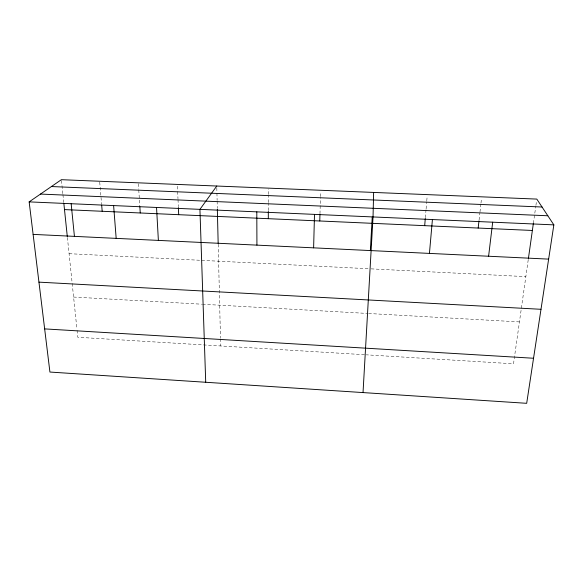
<?xml version="1.0" encoding="UTF-8"?>
<svg xmlns="http://www.w3.org/2000/svg" width="583" height="583" viewBox="0 0 583 583"><rect width="100%" height="100%" fill="white"/><g stroke="black" fill="none" stroke-linecap="round" stroke-linejoin="round"><path stroke-width="0.44" stroke-dasharray="2.92 2.19" d="M268.333 210.601L268.348 203.409M268.348 202.512L268.362 195.32M268.362 194.423L268.377 189.03M319.98 213.757L320.453 197.491M320.475 196.588L320.606 192.077M425.357 217.678L426.035 209.698M426.107 208.809L426.705 201.711M426.778 200.829L427.157 196.391M479.08 220.024L479.882 212.89M479.984 211.993L480.888 203.97M480.99 203.081L481.492 198.621M528.227 259.763L513.521 363.792L366.27 354.821M533.387 223.289L535.792 206.258M535.923 205.362L536.557 200.88M69.085 253.692L368.405 268.727M371.123 268.865L525.844 276.634M73.596 297.053L201.616 304.188M202.52 304.239L366.787 313.399M368.587 313.501L519.446 321.911M364.455 354.712L77.787 337.266L77.036 330.116M61.47 180.57L62.84 193.76M62.935 194.642L63.758 202.556M67.395 237.492L72.095 282.602M72.19 283.506L76.949 329.22M99.729 182.136L101.595 204.21M138.368 183.718L138.71 189.038M138.769 189.92L139.796 205.879M177.421 186.203L177.626 190.656M177.662 191.545L177.983 198.665M178.019 199.554L178.34 206.674M216.81 187.821L216.92 192.288M216.942 193.177L217.116 200.333M217.138 201.222L217.313 208.371M218.188 244.182L220.476 337.812M220.498 338.716L220.673 345.959"/><path stroke-width="0.87" d="M268.311 218.683L268.326 211.498M373.63 192.426L373.033 216.949L363.027 392.578M313.618 247.848L314.499 214.384M319.768 220.979L319.95 214.661M370.343 250.588L372.245 216.949M424.686 225.657L425.284 218.567M429.438 253.401L432.418 219.551M478.177 228.048L478.978 220.913M488.605 256.243L492.686 222.189M528.351 258.881L533.387 223.289M553.85 224.87L526.682 403.312L49.919 372.049L29.15 201.878L61.375 179.688L536.805 199.087L553.85 224.87L29.15 201.878M216.774 186.028L199.933 209.363L205.719 382.266M51.421 186.545L542.052 207.016M40.482 194.073L547.831 215.768M64.494 209.596L532.374 230.467M33.114 234.388L548.632 259.122M38.944 282.143L540.995 309.296M44.651 328.892L533.54 358.254M63.853 203.438L67.3 236.589M71.155 203.722L74.427 236.37M101.668 205.092L102.193 211.272M113.612 205.58L116.177 238.374M139.854 206.768L140.255 212.97M156.536 207.461L158.379 240.4M178.376 207.563L178.697 214.69M217.335 209.268L218.166 243.286M256.804 211.855L256.928 245.122"/></g></svg>
